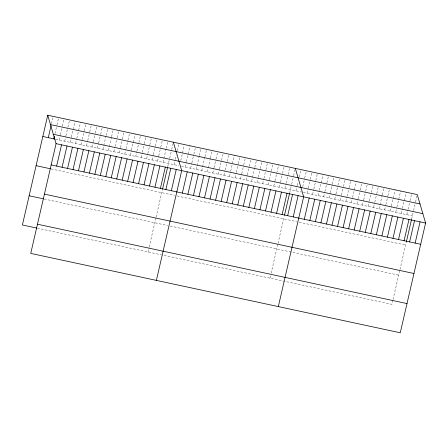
<?xml version="1.0" encoding="UTF-8"?>
<svg xmlns="http://www.w3.org/2000/svg" width="448" height="448" viewBox="0 0 448 448"><rect width="100%" height="100%" fill="white"/><g stroke="black" fill="none" stroke-linecap="round" stroke-linejoin="round"><path stroke-width="0.34" stroke-dasharray="2.24 1.68" d="M51.514 123.704L53.049 117.057M54.981 133.515L56.823 125.541M56.974 124.874L58.358 118.894M59.22 140.006L60.29 135.352M60.446 134.686L62.283 126.717M62.44 126.05L64.126 118.742M64.68 141.176L65.755 136.528M65.906 135.862L67.749 127.887M67.9 127.221L69.591 119.913M70.14 142.352L71.215 137.698M71.372 137.038L75.051 121.089M75.606 143.522L76.681 138.874M76.832 138.208L80.517 122.259M81.066 144.698L82.141 140.045M82.298 139.384L84.134 131.41M84.291 130.743L85.977 123.435M86.531 145.869L87.606 141.221M87.758 140.554L89.6 132.58M89.751 131.919L91.437 124.606M91.991 147.045L93.066 142.391M93.218 141.73L95.06 133.756M95.217 133.09L96.902 125.782M97.457 148.215L98.526 143.567M98.683 142.901L100.526 134.926M100.677 134.266L102.362 126.952M102.917 149.391L105.986 136.102M106.137 135.436L107.828 128.128M108.382 150.562L111.451 137.273M111.602 136.612L113.288 129.298M113.842 151.738L114.918 147.084M115.069 146.423L116.911 138.449M117.062 137.782L118.754 130.474M119.308 152.914L120.378 148.26M120.534 147.594L122.371 139.619M122.528 138.958L124.214 131.645M124.768 154.084L125.843 149.43M125.994 148.77L127.837 140.795M127.988 140.129L129.679 132.821M130.228 155.26L131.303 150.606M131.46 149.94L135.139 133.991M135.694 156.43L136.769 151.782M136.92 151.116L138.762 143.142M138.914 142.475L140.605 135.167M141.154 157.606L142.229 152.953M142.386 152.286L144.222 144.312M144.379 143.651L146.065 136.343M146.619 158.777L147.694 154.129M147.846 153.462L149.688 145.488M149.839 144.822L151.525 137.514M152.079 159.953L153.154 155.299M153.306 154.633L155.148 146.664M155.305 145.998L156.99 138.69M157.545 161.123L158.62 156.475M158.771 155.809L160.614 147.834M160.765 147.168L162.45 139.86M163.005 162.299L166.074 149.01M166.23 148.344L167.916 141.036M148.042 251.961L149.022 247.705M149.162 247.094L155.938 217.745M156.083 217.118L162.568 189.022M167.765 166.51L169.54 158.822M169.697 158.155L171.539 150.181M171.69 149.514L173.376 142.206M174.009 164.662L175.084 160.009M175.241 159.348L176.159 155.361M177.234 150.707L178.92 143.399M180.779 160.535L184.156 145.919M185.097 167.042L186.172 162.389M186.323 161.728L190.008 145.779M190.641 168.235L191.716 163.582M191.867 162.915L193.71 154.946M193.861 154.28L195.552 146.972M196.185 169.422L199.254 156.134M199.405 155.467L201.09 148.159M201.729 170.615L204.792 157.326M204.949 156.66L206.634 149.352M207.267 171.808L210.336 158.514M210.493 157.853L212.178 150.539M212.811 172.995L213.886 168.347M214.038 167.681L215.88 159.706M216.031 159.04L217.722 151.732M218.355 174.188L219.43 169.534M219.582 168.868L221.424 160.899M221.575 160.233L223.266 152.925M223.899 175.375L224.969 170.727M225.126 170.061L226.968 162.086M227.119 161.426L228.805 154.112M229.443 176.568L230.513 171.914M230.67 171.254L234.349 155.305M234.982 177.761L236.057 173.107M236.208 172.441L238.05 164.466M238.207 163.806L239.893 156.492M240.526 178.948L241.601 174.3M241.752 173.634L243.594 165.659M243.746 164.993L245.437 157.685M246.07 180.141L247.145 175.487M247.296 174.826L249.138 166.852M249.29 166.186L250.981 158.878M251.614 181.328L254.682 168.039M254.834 167.378L256.519 160.065M257.158 182.521L258.227 177.867M258.384 177.206L260.221 169.232M260.378 168.566L262.063 161.258M262.696 183.714L263.771 179.06M263.922 178.394L265.765 170.419M265.922 169.758L267.607 162.45M268.24 184.901L269.315 180.253M269.466 179.586L271.309 171.612M271.46 170.946L273.151 163.638M273.784 186.094L274.859 181.44M275.01 180.779L278.695 164.83M279.328 187.281L280.403 182.633M280.554 181.966L282.397 173.992M282.548 173.331L284.234 166.018M284.872 188.474L285.942 183.82M286.098 183.159L287.935 175.185M288.092 174.518L289.778 167.21M269.982 278.158L270.547 275.722M271.107 273.286L277.883 243.936M278.029 243.314L284.234 216.434M289.71 192.707L291.486 185.013M291.642 184.346L293.479 176.372M293.636 175.711L295.17 169.064M295.954 190.854L297.03 186.206M297.181 185.539L297.948 182.218M299.174 176.898L300.866 169.59M302.725 186.732L304.567 178.758M304.718 178.091L306.102 172.11M307.042 193.234L308.118 188.586M308.269 187.919L310.111 179.945M310.262 179.284L311.948 171.97M312.586 194.426L313.656 189.773M313.813 189.112L315.65 181.138M315.806 180.471L317.492 173.163M318.125 195.619L319.2 190.966M319.357 190.299L323.036 174.356M323.669 196.806L324.744 192.158M324.895 191.492L326.738 183.518M326.889 182.851L328.58 175.543M329.213 197.999L330.288 193.346M330.439 192.685L332.282 184.71M332.433 184.044L334.124 176.736M334.757 199.192L335.832 194.538M335.983 193.872L337.826 185.898M337.977 185.237L339.662 177.923M340.301 200.379L341.37 195.726M341.527 195.065L343.364 187.09M343.521 186.424L345.206 179.116M345.839 201.572L346.914 196.918M347.071 196.252L348.908 188.283M349.065 187.617L350.75 180.309M351.383 202.759L352.458 198.111M352.61 197.445L356.294 181.496M356.927 203.952L358.002 199.298M358.154 198.638L359.996 190.663M360.147 189.997L361.838 182.689M362.471 205.145L363.546 200.491M363.698 199.825L365.54 191.85M365.691 191.19L367.377 183.876M368.015 206.332L369.085 201.684M369.242 201.018L371.078 193.043M371.235 192.377L372.921 185.069M373.554 207.525L374.629 202.871M374.786 202.205L376.622 194.236M376.779 193.57L378.465 186.262M379.098 208.712L382.166 195.423M382.318 194.762L384.009 187.449M384.642 209.905L385.717 205.251M385.868 204.59L387.71 196.616M387.862 195.95L389.553 188.642M390.186 211.098L391.261 206.444M391.412 205.778L395.091 189.829M395.73 212.285L396.799 207.637M396.956 206.97L400.635 191.022M401.268 213.478L402.343 208.824M402.5 208.163L406.179 192.214M406.812 214.665L407.887 210.017M408.038 209.35L409.881 201.376M410.038 200.715L411.723 193.402M392.907 300.087L391.927 304.349L161.588 254.873M393.053 299.482L399.823 270.133M399.969 269.506L406.459 241.41M411.656 218.898L413.431 211.204M413.582 210.543L415.425 202.569M415.576 201.902L417.11 195.261M55.804 139.272L178.937 165.721M181.401 166.247L301.498 192.046M303.346 192.444L412.356 215.858M51.111 168.913L174.658 195.451M177.122 195.978L296.604 221.642M299.068 222.174L405.614 245.062M44.162 199.002L167.714 225.54M170.178 226.066L398.67 275.145M37.425 228.2L160.972 254.738"/><path stroke-width="0.67" d="M47.74 115.22L56.073 143.651L30.733 253.406L400.26 332.78L425.6 223.026L417.267 194.594L47.74 115.22L22.4 224.974L36.742 228.054M48.294 137.659L51.055 125.698M53.754 138.83L54.37 136.175M56.627 166.09L61.538 144.827M62.087 167.261L66.998 145.998M67.553 168.437L72.464 147.174M73.013 169.607L77.924 148.344M78.478 170.783L83.384 149.52M83.938 171.954L88.85 150.69M89.404 173.13L94.31 151.866M94.864 174.3L99.775 153.037M100.33 175.476L105.235 154.213M105.79 176.646L110.701 155.383M111.255 177.822L116.161 156.559M116.715 178.998L121.626 157.73M122.175 180.169L127.086 158.906M127.641 181.345L132.552 160.076M133.101 182.515L138.012 161.252M138.566 183.691L143.472 162.428M144.026 184.862L148.938 163.598M149.492 186.038L154.398 164.774M154.952 187.208L159.863 165.945M160.418 188.384L165.323 167.121M162.568 189.022L167.625 167.121M165.878 189.554L170.789 168.291M171.343 190.73L176.249 169.467M156.374 280.392L181.714 170.638L173.376 142.206M182.347 193.094L187.253 171.83M187.891 194.286L192.797 173.018M193.43 195.474L198.341 174.21M198.974 196.666L203.885 175.403M204.518 197.854L209.429 176.59M210.062 199.046L214.967 177.783M215.606 200.239L220.511 178.97M221.144 201.426L226.055 180.163M226.688 202.619L231.599 181.356M232.232 203.806L237.143 182.543M237.776 204.999L242.687 183.736M243.32 206.192L248.226 184.929M248.858 207.379L253.77 186.116M254.402 208.572L259.314 187.309M259.946 209.759L264.858 188.496M265.49 210.952L270.402 189.689M271.034 212.145L275.94 190.882M276.573 213.332L281.484 192.069M282.117 214.525L287.028 193.262M284.514 215.214L289.57 193.312M287.661 215.712L292.572 194.449M293.205 216.905L298.116 195.642M278.32 306.589L303.654 196.834L295.322 168.403M304.293 219.285L309.198 198.022M309.831 220.478L314.742 199.214M315.375 221.67L320.286 200.402M320.919 222.858L325.83 201.594M326.463 224.05L331.369 202.787M332.007 225.238L336.913 203.974M337.546 226.43L342.457 205.167M343.09 227.623L348.001 206.354M348.634 228.81L353.545 207.547M354.178 230.003L359.083 208.74M359.722 231.19L364.627 209.927M365.26 232.383L370.171 211.12M370.804 233.576L375.715 212.307M376.348 234.763L381.259 213.5M381.892 235.956L386.798 214.693M387.436 237.143L392.342 215.88M392.974 238.336L397.886 217.073M398.518 239.529L403.43 218.266M404.062 240.716L408.974 219.453M406.459 241.41L411.516 219.509M409.606 241.909L414.512 220.646M415.15 243.096L420.056 221.833M50.49 124.6L420.017 203.974M53.323 134.271L422.85 213.646M42.829 136.483L55.121 139.126M56.073 143.651L425.6 223.026M51.167 164.914L420.689 244.289M36.086 165.687L50.428 168.767M44.425 194.118L413.946 273.493M29.142 195.77L43.478 198.85M37.475 224.202L407.002 303.576"/></g></svg>
